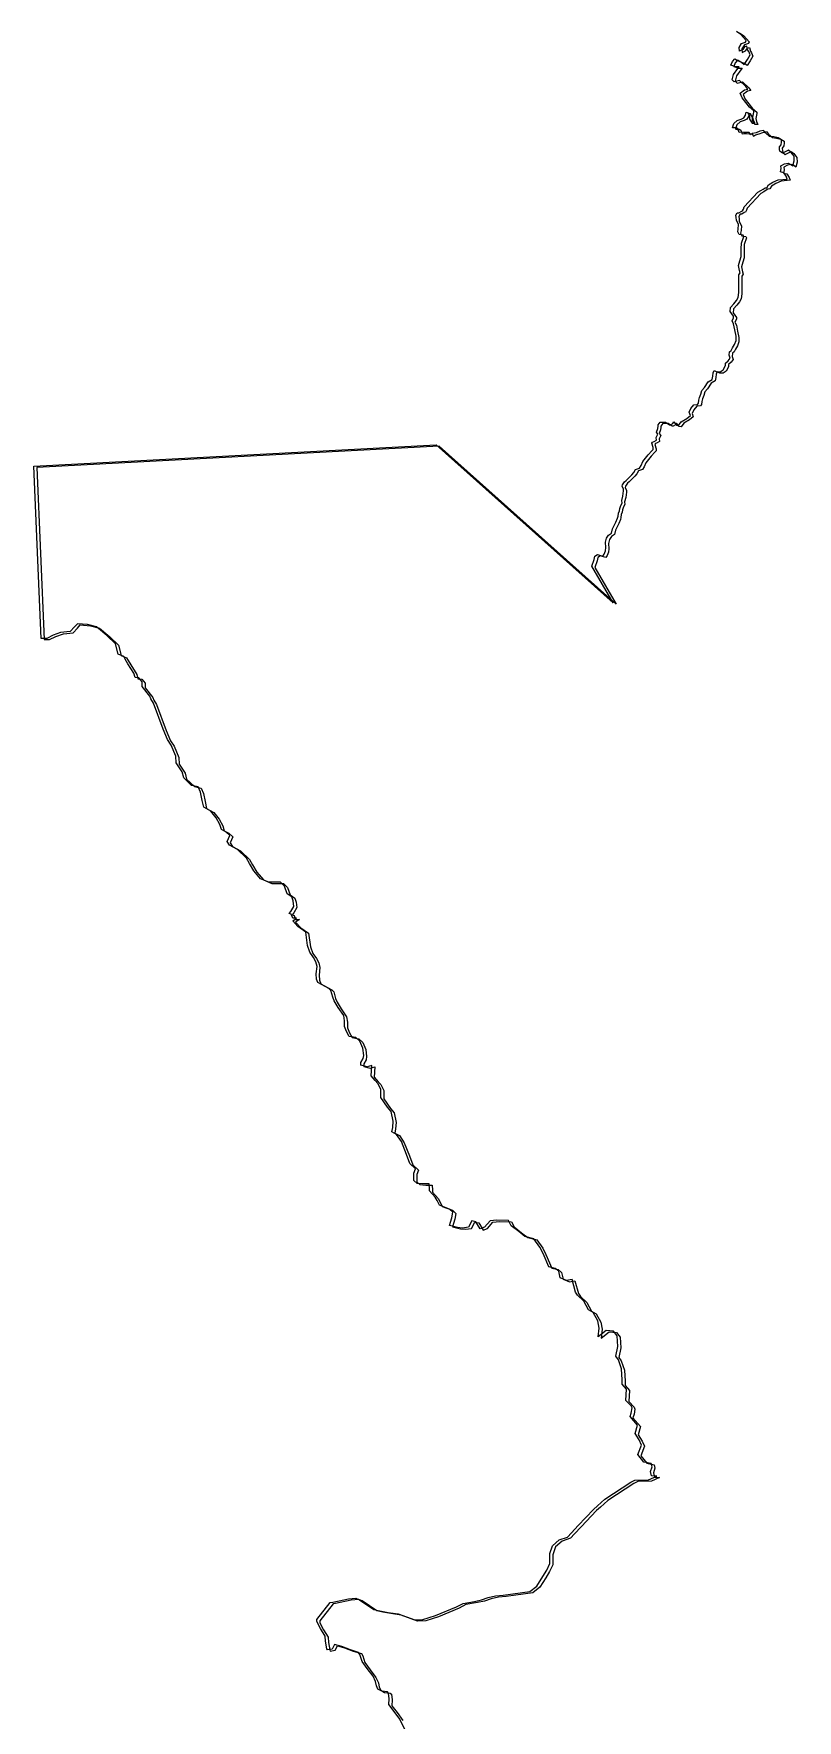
# Model space of a CAD drawing. Header units: inches. Extents: x 33.9 to 41.9, y -4.8 to 5.4.
# Drawn here: x 37.597 to 37.87, y -1.534 to -0.931 of the extents above; entities that cross this region are included whole.
import ezdxf

# ---------------------------------------------------------------- set-up
doc = ezdxf.new("R2010")
doc.units = ezdxf.units.IN
doc.header["$MEASUREMENT"] = 0
doc.layers.add('Counties', color=7, linetype='Continuous')

msp = doc.modelspace()

# ---------------------------------------------------------------- linework, layer by layer
at = {"layer": 'Counties'}
for points in [[(37.73052, -1.53844), (37.72828, -1.53382), (37.72626, -1.53102), (37.72434, -1.52855), (37.72445, -1.5265), (37.72424, -1.52446), (37.72381, -1.52403), (37.72179, -1.52381), (37.7204, -1.52306), (37.71987, -1.52187), (37.71955, -1.52037), (37.7187, -1.51844), (37.71657, -1.51574), (37.71476, -1.51316), (37.71401, -1.51069), (37.71348, -1.50994), (37.7106, -1.50907), (37.70751, -1.50788), (37.70494, -1.50712), (37.70409, -1.50873), (37.70238, -1.50905), (37.70215, -1.50862), (37.70174, -1.50594), (37.7016, -1.5041), (37.69991, -1.50142), (37.69865, -1.49888), (37.69865, -1.49817), (37.70343, -1.4921), (37.70427, -1.49196), (37.70989, -1.49083), (37.71255, -1.49055), (37.71381, -1.49112), (37.719, -1.49465), (37.72111, -1.49508), (37.72405, -1.49564), (37.7277, -1.49621), (37.73359, -1.49833), (37.73654, -1.49819), (37.74103, -1.49678), (37.74847, -1.49368), (37.75086, -1.49241), (37.75493, -1.49171), (37.75745, -1.49114), (37.75984, -1.4903), (37.76251, -1.48973), (37.76517, -1.48945), (37.76868, -1.48903), (37.77472, -1.48819), (37.77724, -1.48621), (37.77935, -1.48282), (37.78076, -1.48056), (37.78188, -1.47816), (37.78188, -1.47463), (37.78287, -1.47181), (37.78525, -1.46969), (37.7882, -1.4687), (37.78961, -1.46715), (37.79199, -1.46461), (37.79747, -1.45882), (37.79887, -1.45755), (37.80154, -1.45515), (37.81081, -1.44909), (37.81221, -1.44838), (37.81712, -1.44824), (37.82007, -1.44698), (37.81825, -1.44683), (37.81783, -1.44528), (37.81839, -1.44358), (37.81811, -1.44245), (37.81544, -1.44189), (37.81334, -1.4392), (37.81461, -1.43581), (37.81377, -1.43398), (37.81236, -1.43172), (37.81321, -1.42875), (37.81054, -1.42564), (37.81097, -1.42437), (37.81125, -1.42254), (37.81097, -1.42183), (37.80901, -1.41985), (37.80929, -1.4159), (37.80775, -1.41406), (37.80775, -1.41251), (37.80747, -1.40855), (37.80635, -1.4053), (37.80551, -1.40403), (37.80621, -1.40064), (37.80593, -1.39683), (37.80467, -1.39514), (37.80201, -1.39485), (37.7992, -1.39711), (37.79948, -1.394), (37.79906, -1.39146), (37.79738, -1.38849), (37.7957, -1.3875), (37.79402, -1.3844), (37.79177, -1.38228), (37.79107, -1.38115), (37.78981, -1.37663), (37.78785, -1.37705), (37.7856, -1.37606), (37.78504, -1.37366), (37.78378, -1.37267), (37.78154, -1.3721), (37.77943, -1.3673), (37.77831, -1.36504), (37.77621, -1.36207), (37.77298, -1.36122), (37.77074, -1.35953), (37.76808, -1.35741), (37.76709, -1.35557), (37.76288, -1.35543), (37.7605, -1.35571), (37.75853, -1.35797), (37.75699, -1.35853), (37.75545, -1.35599), (37.75404, -1.3557), (37.75278, -1.35796), (37.75067, -1.35824), (37.74885, -1.3581), (37.74604, -1.35739), (37.74689, -1.35457), (37.74717, -1.35259), (37.74605, -1.35146), (37.7424, -1.35005), (37.74156, -1.34835), (37.74086, -1.34722), (37.7389, -1.34496), (37.7389, -1.34426), (37.73876, -1.34242), (37.73651, -1.34242), (37.73441, -1.34228), (37.73329, -1.34129), (37.73329, -1.3386), (37.73385, -1.33705), (37.73189, -1.33521), (37.73063, -1.33197), (37.72881, -1.3273), (37.72712, -1.32476), (37.72544, -1.32391), (37.72572, -1.32236), (37.72586, -1.3201), (37.72516, -1.31657), (37.7239, -1.31501), (37.72152, -1.31162), (37.72152, -1.30866), (37.7204, -1.30654), (37.71942, -1.30555), (37.71802, -1.30385), (37.7183, -1.30018), (37.71662, -1.30061), (37.71437, -1.30004), (37.71437, -1.29905), (37.71522, -1.29764), (37.71536, -1.29651), (37.71508, -1.29397), (37.71396, -1.29142), (37.71255, -1.29015), (37.71017, -1.28973), (37.70919, -1.28803), (37.70849, -1.2862), (37.70849, -1.28422), (37.70821, -1.28224), (37.70625, -1.27942), (37.70485, -1.27701), (37.70429, -1.27574), (37.70359, -1.27334), (37.70289, -1.27263), (37.69896, -1.27051), (37.69854, -1.26924), (37.6984, -1.26741), (37.69868, -1.26472), (37.69826, -1.26303), (37.69742, -1.26148), (37.69616, -1.25964), (37.69532, -1.25724), (37.69462, -1.25243), (37.69182, -1.25046), (37.68999, -1.24848), (37.6914, -1.24749), (37.68999, -1.24749), (37.68943, -1.24608), (37.68873, -1.24579), (37.68929, -1.24509), (37.69042, -1.24325), (37.69014, -1.24128), (37.68972, -1.23986), (37.68803, -1.23873), (37.68705, -1.23605), (37.68565, -1.23464), (37.68144, -1.23463), (37.6785, -1.23336), (37.67611, -1.23053), (37.67457, -1.22799), (37.67345, -1.22601), (37.67023, -1.22291), (37.66742, -1.22135), (37.66658, -1.22008), (37.66756, -1.21796), (37.66616, -1.21669), (37.66448, -1.21584), (37.66392, -1.214), (37.66266, -1.2116), (37.66069, -1.2092), (37.65817, -1.20779), (37.65761, -1.20539), (37.65705, -1.20242), (37.65621, -1.20058), (37.65382, -1.20002), (37.65102, -1.19733), (37.65046, -1.19521), (37.64836, -1.19196), (37.64822, -1.18956), (37.64654, -1.18561), (37.64528, -1.18363), (37.64373, -1.17996), (37.64023, -1.17063), (37.63925, -1.16908), (37.63897, -1.16809), (37.63617, -1.1647), (37.63617, -1.16301), (37.63505, -1.16159), (37.63364, -1.16145), (37.63322, -1.1599), (37.63112, -1.15651), (37.63014, -1.15495), (37.62958, -1.15396), (37.62762, -1.15311), (37.62664, -1.14944), (37.62355, -1.14648), (37.61991, -1.14337), (37.61668, -1.14252), (37.61303, -1.14223), (37.61205, -1.14336), (37.6105, -1.14506), (37.60699, -1.14534), (37.60433, -1.14632), (37.60208, -1.14745), (37.60012, -1.14745), (37.59744, -1.08594), (37.74128, -1.07825), (37.80454, -1.13477), (37.79688, -1.12168), (37.79772, -1.1193), (37.79796, -1.11811), (37.79892, -1.11751), (37.79999, -1.11787), (37.80082, -1.11811), (37.8013, -1.1174), (37.80178, -1.1162), (37.80191, -1.11501), (37.80179, -1.1131), (37.80215, -1.11167), (37.80287, -1.1106), (37.80395, -1.10988), (37.80431, -1.10834), (37.80551, -1.10595), (37.80611, -1.10452), (37.80624, -1.1038), (37.80636, -1.10273), (37.80672, -1.1019), (37.80684, -1.10106), (37.8072, -1.09999), (37.80768, -1.09915), (37.80757, -1.0982), (37.80793, -1.09665), (37.80817, -1.09474), (37.80818, -1.09414), (37.8077, -1.09307), (37.80782, -1.09259), (37.80854, -1.09152), (37.80914, -1.09104), (37.80998, -1.09021), (37.81117, -1.08902), (37.81189, -1.08819), (37.81249, -1.08711), (37.81392, -1.08664), (37.81452, -1.08569), (37.81512, -1.08425), (37.81704, -1.08187), (37.81835, -1.08044), (37.81883, -1.07997), (37.81883, -1.07925), (37.81836, -1.0777), (37.8186, -1.07734), (37.8192, -1.0771), (37.82003, -1.07663), (37.81992, -1.07567), (37.82052, -1.07448), (37.81993, -1.07376), (37.82041, -1.07245), (37.82053, -1.07162), (37.82053, -1.07114), (37.82125, -1.07019), (37.82316, -1.07019), (37.82458, -1.07115), (37.82494, -1.07115), (37.82577, -1.07067), (37.82613, -1.07008), (37.82708, -1.07127), (37.8278, -1.0714), (37.82876, -1.07009), (37.83079, -1.0689), (37.8321, -1.06783), (37.83163, -1.06663), (37.83223, -1.06532), (37.8333, -1.06401), (37.83462, -1.06389), (37.83497, -1.06342), (37.8351, -1.06234), (37.83534, -1.06139), (37.83582, -1.0602), (37.83618, -1.05888), (37.83714, -1.05781), (37.83846, -1.05579), (37.83989, -1.05495), (37.84013, -1.05376), (37.84026, -1.05257), (37.84062, -1.05174), (37.84157, -1.05221), (37.84276, -1.05222), (37.84383, -1.0515), (37.84467, -1.04995), (37.84468, -1.04912), (37.84563, -1.04829), (37.84635, -1.04733), (37.846, -1.04626), (37.84612, -1.04507), (37.84672, -1.04459), (37.8472, -1.04364), (37.84792, -1.04244), (37.8484, -1.04101), (37.8484, -1.03946), (37.84794, -1.03719), (37.84747, -1.03504), (37.84699, -1.03397), (37.84748, -1.0329), (37.84748, -1.0323), (37.84629, -1.03063), (37.84642, -1.0292), (37.84761, -1.02788), (37.84857, -1.02669), (37.84917, -1.02562), (37.84941, -1.02383), (37.84942, -1.02204), (37.84943, -1.01977), (37.84944, -1.01751), (37.84992, -1.01679), (37.84968, -1.01596), (37.84933, -1.01417), (37.84981, -1.0125), (37.85029, -1.01095), (37.8503, -1.00951), (37.8503, -1.0082), (37.85031, -1.00617), (37.85115, -1.00379), (37.85092, -1.00331), (37.84949, -1.00307), (37.84902, -1.00211), (37.84914, -1.00116), (37.84931, -0.99955), (37.84852, -0.99797), (37.84849, -0.99701), (37.84839, -0.99617), (37.84885, -0.9954), (37.84942, -0.99537), (37.85029, -0.99483), (37.85072, -0.99465), (37.85106, -0.994), (37.85131, -0.99317), (37.8562, -0.98795), (37.85729, -0.98738), (37.85809, -0.98684), (37.85877, -0.98646), (37.85944, -0.98637), (37.86004, -0.98531), (37.86062, -0.98498), (37.86158, -0.98444), (37.86344, -0.98356), (37.86673, -0.98328), (37.86636, -0.98223), (37.86551, -0.98099), (37.86434, -0.98067), (37.86454, -0.97948), (37.86447, -0.97852), (37.86578, -0.97781), (37.86709, -0.97757), (37.868, -0.97801), (37.86876, -0.97853), (37.86924, -0.97674), (37.86913, -0.97507), (37.86802, -0.97367), (37.86711, -0.97292), (37.86497, -0.97404), (37.86409, -0.97334), (37.86396, -0.97279), (37.8639, -0.97172), (37.8645, -0.971), (37.86462, -0.97005), (37.86462, -0.96923), (37.86342, -0.96854), (37.86186, -0.9682), (37.86034, -0.96801), (37.85891, -0.96674), (37.8582, -0.96586), (37.85689, -0.96621), (37.85558, -0.96669), (37.85435, -0.96704), (37.85355, -0.96752), (37.85311, -0.96666), (37.85105, -0.96658), (37.8501, -0.96656), (37.8495, -0.96668), (37.84903, -0.96536), (37.84843, -0.965), (37.84718, -0.96493), (37.8476, -0.96345), (37.8488, -0.96238), (37.85023, -0.9619), (37.85119, -0.96143), (37.85179, -0.96047), (37.85203, -0.9594), (37.8525, -0.95952), (37.85322, -0.9607), (37.8532, -0.96181), (37.85416, -0.96334), (37.85517, -0.96329), (37.85467, -0.96227), (37.85446, -0.9612), (37.85477, -0.95941), (37.85477, -0.95893), (37.85323, -0.95761), (37.85062, -0.95427), (37.84991, -0.95259), (37.85146, -0.95141), (37.85265, -0.95117), (37.85194, -0.95021), (37.84969, -0.94806), (37.84778, -0.94853), (37.84707, -0.94782), (37.84755, -0.94591), (37.84908, -0.94374), (37.84958, -0.94317), (37.84824, -0.9432), (37.84661, -0.94256), (37.84709, -0.94125), (37.84793, -0.9403), (37.84912, -0.94104), (37.85035, -0.94146), (37.85136, -0.94228), (37.85245, -0.94055), (37.85341, -0.93888), (37.85294, -0.93769), (37.85251, -0.93713), (37.85223, -0.93577), (37.8514, -0.93601), (37.8508, -0.93696), (37.8496, -0.93756), (37.84949, -0.93625), (37.85033, -0.93482), (37.85176, -0.93434), (37.852, -0.93375), (37.8501, -0.93159), (37.84856, -0.93052)], [(37.73052, -1.53844), (37.72828, -1.53382), (37.72626, -1.53102), (37.72434, -1.52855), (37.72445, -1.5265), (37.72424, -1.52446), (37.72381, -1.52403), (37.72179, -1.52381), (37.7204, -1.52306), (37.71987, -1.52187), (37.71955, -1.52037), (37.7187, -1.51844), (37.71657, -1.51574), (37.71476, -1.51316), (37.71401, -1.51069), (37.71348, -1.50994), (37.7106, -1.50907), (37.70751, -1.50788), (37.70494, -1.50712), (37.70409, -1.50873), (37.70238, -1.50905), (37.70215, -1.50862), (37.70174, -1.50594), (37.7016, -1.5041), (37.69991, -1.50142), (37.69865, -1.49888), (37.69865, -1.49817), (37.70343, -1.4921), (37.70427, -1.49196), (37.70989, -1.49083), (37.71255, -1.49055), (37.71381, -1.49112), (37.719, -1.49465), (37.72111, -1.49508), (37.72405, -1.49564), (37.7277, -1.49621), (37.73359, -1.49833), (37.73654, -1.49819), (37.74103, -1.49678), (37.74847, -1.49368), (37.75086, -1.49241), (37.75493, -1.49171), (37.75745, -1.49114), (37.75984, -1.4903), (37.76251, -1.48973), (37.76517, -1.48945), (37.76868, -1.48903), (37.77472, -1.48819), (37.77724, -1.48621), (37.77935, -1.48282), (37.78076, -1.48056), (37.78188, -1.47816), (37.78188, -1.47463), (37.78287, -1.47181), (37.78525, -1.46969), (37.7882, -1.4687), (37.78961, -1.46715), (37.79199, -1.46461), (37.79747, -1.45882), (37.79887, -1.45755), (37.80154, -1.45515), (37.81081, -1.44909), (37.81221, -1.44838), (37.81712, -1.44824), (37.82007, -1.44698), (37.81825, -1.44683), (37.81783, -1.44528), (37.81839, -1.44358), (37.81811, -1.44245), (37.81544, -1.44189), (37.81334, -1.4392), (37.81461, -1.43581), (37.81377, -1.43398), (37.81236, -1.43172), (37.81321, -1.42875), (37.81054, -1.42564), (37.81097, -1.42437), (37.81125, -1.42254), (37.81097, -1.42183), (37.80901, -1.41985), (37.80929, -1.4159), (37.80775, -1.41406), (37.80775, -1.41251), (37.80747, -1.40855), (37.80635, -1.4053), (37.80551, -1.40403), (37.80621, -1.40064), (37.80593, -1.39683), (37.80467, -1.39514), (37.80201, -1.39485), (37.7992, -1.39711), (37.79948, -1.394), (37.79906, -1.39146), (37.79738, -1.38849), (37.7957, -1.3875), (37.79402, -1.3844), (37.79177, -1.38228), (37.79107, -1.38115), (37.78981, -1.37663), (37.78785, -1.37705), (37.7856, -1.37606), (37.78504, -1.37366), (37.78378, -1.37267), (37.78154, -1.3721), (37.77943, -1.3673), (37.77831, -1.36504), (37.77621, -1.36207), (37.77298, -1.36122), (37.77074, -1.35953), (37.76808, -1.35741), (37.76709, -1.35557), (37.76288, -1.35543), (37.7605, -1.35571), (37.75853, -1.35797), (37.75699, -1.35853), (37.75545, -1.35599), (37.75404, -1.3557), (37.75278, -1.35796), (37.75067, -1.35824), (37.74885, -1.3581), (37.74604, -1.35739), (37.74689, -1.35457), (37.74717, -1.35259), (37.74605, -1.35146), (37.7424, -1.35005), (37.74156, -1.34835), (37.74086, -1.34722), (37.7389, -1.34496), (37.7389, -1.34426), (37.73876, -1.34242), (37.73651, -1.34242), (37.73441, -1.34228), (37.73329, -1.34129), (37.73329, -1.3386), (37.73385, -1.33705), (37.73189, -1.33521), (37.73063, -1.33197), (37.72881, -1.3273), (37.72712, -1.32476), (37.72544, -1.32391), (37.72572, -1.32236), (37.72586, -1.3201), (37.72516, -1.31657), (37.7239, -1.31501), (37.72152, -1.31162), (37.72152, -1.30866), (37.7204, -1.30654), (37.71942, -1.30555), (37.71802, -1.30385), (37.7183, -1.30018), (37.71662, -1.30061), (37.71437, -1.30004), (37.71437, -1.29905), (37.71522, -1.29764), (37.71536, -1.29651), (37.71508, -1.29397), (37.71396, -1.29142), (37.71255, -1.29015), (37.71017, -1.28973), (37.70919, -1.28803), (37.70849, -1.2862), (37.70849, -1.28422), (37.70821, -1.28224), (37.70625, -1.27942), (37.70485, -1.27701), (37.70429, -1.27574), (37.70359, -1.27334), (37.70289, -1.27263), (37.69896, -1.27051), (37.69854, -1.26924), (37.6984, -1.26741), (37.69868, -1.26472), (37.69826, -1.26303), (37.69742, -1.26148), (37.69616, -1.25964), (37.69532, -1.25724), (37.69462, -1.25243), (37.69182, -1.25046), (37.68999, -1.24848), (37.6914, -1.24749), (37.68999, -1.24749), (37.68943, -1.24608), (37.68873, -1.24579), (37.68929, -1.24509), (37.69042, -1.24325), (37.69014, -1.24128), (37.68972, -1.23986), (37.68803, -1.23873), (37.68705, -1.23605), (37.68565, -1.23464), (37.68144, -1.23463), (37.6785, -1.23336), (37.67611, -1.23053), (37.67457, -1.22799), (37.67345, -1.22601), (37.67023, -1.22291), (37.66742, -1.22135), (37.66658, -1.22008), (37.66756, -1.21796), (37.66616, -1.21669), (37.66448, -1.21584), (37.66392, -1.214), (37.66266, -1.2116), (37.66069, -1.2092), (37.65817, -1.20779), (37.65761, -1.20539), (37.65705, -1.20242), (37.65621, -1.20058), (37.65382, -1.20002), (37.65102, -1.19733), (37.65046, -1.19521), (37.64836, -1.19196), (37.64822, -1.18956), (37.64654, -1.18561), (37.64528, -1.18363), (37.64373, -1.17996), (37.64023, -1.17063), (37.63925, -1.16908), (37.63897, -1.16809), (37.63617, -1.1647), (37.63617, -1.16301), (37.63505, -1.16159), (37.63364, -1.16145), (37.63322, -1.1599), (37.63112, -1.15651), (37.63014, -1.15495), (37.62958, -1.15396), (37.62762, -1.15311), (37.62664, -1.14944), (37.62355, -1.14648), (37.61991, -1.14337), (37.61668, -1.14252), (37.61303, -1.14223), (37.61205, -1.14336), (37.6105, -1.14506), (37.60699, -1.14534), (37.60433, -1.14632), (37.60208, -1.14745), (37.60012, -1.14745), (37.59744, -1.08594), (37.74128, -1.07825), (37.80454, -1.13477), (37.79688, -1.12168), (37.79772, -1.1193), (37.79796, -1.11811), (37.79892, -1.11751), (37.79999, -1.11787), (37.80082, -1.11811), (37.8013, -1.1174), (37.80178, -1.1162), (37.80191, -1.11501), (37.80179, -1.1131), (37.80215, -1.11167), (37.80287, -1.1106), (37.80395, -1.10988), (37.80431, -1.10834), (37.80551, -1.10595), (37.80611, -1.10452), (37.80624, -1.1038), (37.80636, -1.10273), (37.80672, -1.1019), (37.80684, -1.10106), (37.8072, -1.09999), (37.80768, -1.09915), (37.80757, -1.0982), (37.80793, -1.09665), (37.80817, -1.09474), (37.80818, -1.09414), (37.8077, -1.09307), (37.80782, -1.09259), (37.80854, -1.09152), (37.80914, -1.09104), (37.80998, -1.09021), (37.81117, -1.08902), (37.81189, -1.08819), (37.81249, -1.08711), (37.81392, -1.08664), (37.81452, -1.08569), (37.81512, -1.08425), (37.81704, -1.08187), (37.81835, -1.08044), (37.81883, -1.07997), (37.81883, -1.07925), (37.81836, -1.0777), (37.8186, -1.07734), (37.8192, -1.0771), (37.82003, -1.07663), (37.81992, -1.07567), (37.82052, -1.07448), (37.81993, -1.07376), (37.82041, -1.07245), (37.82053, -1.07162), (37.82053, -1.07114), (37.82125, -1.07019), (37.82316, -1.07019), (37.82458, -1.07115), (37.82494, -1.07115), (37.82577, -1.07067), (37.82613, -1.07008), (37.82708, -1.07127), (37.8278, -1.0714), (37.82876, -1.07009), (37.83079, -1.0689), (37.8321, -1.06783), (37.83163, -1.06663), (37.83223, -1.06532), (37.8333, -1.06401), (37.83462, -1.06389), (37.83497, -1.06342), (37.8351, -1.06234), (37.83534, -1.06139), (37.83582, -1.0602), (37.83618, -1.05888), (37.83714, -1.05781), (37.83846, -1.05579), (37.83989, -1.05495), (37.84013, -1.05376), (37.84026, -1.05257), (37.84062, -1.05174), (37.84157, -1.05221), (37.84276, -1.05222), (37.84383, -1.0515), (37.84467, -1.04995), (37.84468, -1.04912), (37.84563, -1.04829), (37.84635, -1.04733), (37.846, -1.04626), (37.84612, -1.04507), (37.84672, -1.04459), (37.8472, -1.04364), (37.84792, -1.04244), (37.8484, -1.04101), (37.8484, -1.03946), (37.84794, -1.03719), (37.84747, -1.03504), (37.84699, -1.03397), (37.84748, -1.0329), (37.84748, -1.0323), (37.84629, -1.03063), (37.84642, -1.0292), (37.84761, -1.02788), (37.84857, -1.02669), (37.84917, -1.02562), (37.84941, -1.02383), (37.84942, -1.02204), (37.84943, -1.01977), (37.84944, -1.01751), (37.84992, -1.01679), (37.84968, -1.01596), (37.84933, -1.01417), (37.84981, -1.0125), (37.85029, -1.01095), (37.8503, -1.00951), (37.8503, -1.0082), (37.85031, -1.00617), (37.85115, -1.00379), (37.85092, -1.00331), (37.84949, -1.00307), (37.84902, -1.00211), (37.84914, -1.00116), (37.84931, -0.99955), (37.84852, -0.99797), (37.84849, -0.99701), (37.84839, -0.99617), (37.84885, -0.9954), (37.84942, -0.99537), (37.85029, -0.99483), (37.85072, -0.99465), (37.85106, -0.994), (37.85131, -0.99317), (37.8562, -0.98795), (37.85729, -0.98738), (37.85809, -0.98684), (37.85877, -0.98646), (37.85944, -0.98637), (37.86004, -0.98531), (37.86062, -0.98498), (37.86158, -0.98444), (37.86344, -0.98356), (37.86673, -0.98328), (37.86636, -0.98223), (37.86551, -0.98099), (37.86434, -0.98067), (37.86454, -0.97948), (37.86447, -0.97852), (37.86578, -0.97781), (37.86709, -0.97757), (37.868, -0.97801), (37.86876, -0.97853), (37.86924, -0.97674), (37.86913, -0.97507), (37.86802, -0.97367), (37.86711, -0.97292), (37.86497, -0.97404), (37.86409, -0.97334), (37.86396, -0.97279), (37.8639, -0.97172), (37.8645, -0.971), (37.86462, -0.97005), (37.86462, -0.96923), (37.86342, -0.96854), (37.86186, -0.9682), (37.86034, -0.96801), (37.85891, -0.96674), (37.8582, -0.96586), (37.85689, -0.96621), (37.85558, -0.96669), (37.85435, -0.96704), (37.85355, -0.96752), (37.85311, -0.96666), (37.85105, -0.96658), (37.8501, -0.96656), (37.8495, -0.96668), (37.84903, -0.96536), (37.84843, -0.965), (37.84718, -0.96493), (37.8476, -0.96345), (37.8488, -0.96238), (37.85023, -0.9619), (37.85119, -0.96143), (37.85179, -0.96047), (37.85203, -0.9594), (37.8525, -0.95952), (37.85322, -0.9607), (37.8532, -0.96181), (37.85416, -0.96334), (37.85517, -0.96329), (37.85467, -0.96227), (37.85446, -0.9612), (37.85477, -0.95941), (37.85477, -0.95893), (37.85323, -0.95761), (37.85062, -0.95427), (37.84991, -0.95259), (37.85146, -0.95141), (37.85265, -0.95117), (37.85194, -0.95021), (37.84969, -0.94806), (37.84778, -0.94853), (37.84707, -0.94782), (37.84755, -0.94591), (37.84908, -0.94374), (37.84958, -0.94317), (37.84824, -0.9432), (37.84661, -0.94256), (37.84709, -0.94125), (37.84793, -0.9403), (37.84912, -0.94104), (37.85035, -0.94146), (37.85136, -0.94228), (37.85245, -0.94055), (37.85341, -0.93888), (37.85294, -0.93769), (37.85251, -0.93713), (37.85223, -0.93577), (37.8514, -0.93601), (37.8508, -0.93696), (37.8496, -0.93756), (37.84949, -0.93625), (37.85033, -0.93482), (37.85176, -0.93434), (37.852, -0.93375), (37.8501, -0.93159), (37.84856, -0.93052)], [(37.84961, -0.93096), (37.85115, -0.93204), (37.85305, -0.93419), (37.85281, -0.93479), (37.85138, -0.93526), (37.85054, -0.93669), (37.85065, -0.93801), (37.85185, -0.93741), (37.85245, -0.93646), (37.85328, -0.93622), (37.85356, -0.93758), (37.85399, -0.93813), (37.85446, -0.93933), (37.8535, -0.941), (37.85241, -0.94272), (37.8514, -0.94191), (37.85017, -0.94149), (37.84897, -0.94075), (37.84814, -0.9417), (37.84766, -0.94301), (37.84929, -0.94365), (37.85063, -0.94361), (37.85013, -0.94419), (37.8486, -0.94635), (37.84811, -0.94826), (37.84883, -0.94898), (37.85073, -0.94851), (37.85299, -0.95066), (37.8537, -0.95162), (37.85251, -0.95185), (37.85096, -0.95304), (37.85167, -0.95471), (37.85427, -0.95806), (37.85582, -0.95938), (37.85582, -0.95985), (37.85551, -0.96164), (37.85572, -0.96271), (37.85621, -0.96374), (37.85521, -0.96379), (37.85425, -0.96226), (37.85427, -0.96115), (37.85355, -0.95997), (37.85308, -0.95985), (37.85283, -0.96092), (37.85224, -0.96187), (37.85128, -0.96235), (37.84985, -0.96282), (37.84865, -0.9639), (37.84822, -0.96538), (37.84948, -0.96545), (37.85008, -0.96581), (37.85055, -0.96712), (37.85114, -0.967), (37.8521, -0.96702), (37.85416, -0.96711), (37.8546, -0.96797), (37.8554, -0.96749), (37.85662, -0.96713), (37.85794, -0.96666), (37.85925, -0.96631), (37.85996, -0.96718), (37.86139, -0.96846), (37.86291, -0.96865), (37.86447, -0.96898), (37.86567, -0.96968), (37.86567, -0.9705), (37.86554, -0.97145), (37.86495, -0.97217), (37.86501, -0.97324), (37.86514, -0.97378), (37.86602, -0.97449), (37.86816, -0.97337), (37.86907, -0.97412), (37.87018, -0.97552), (37.87029, -0.97719), (37.86981, -0.97898), (37.86905, -0.97845), (37.86814, -0.97802), (37.86683, -0.97825), (37.86552, -0.97897), (37.86559, -0.97992), (37.86539, -0.98112), (37.86656, -0.98143), (37.86741, -0.98267), (37.86778, -0.98372), (37.86449, -0.98401), (37.86263, -0.98489), (37.86167, -0.98543), (37.86109, -0.98576), (37.86049, -0.98681), (37.85981, -0.9869), (37.85914, -0.98728), (37.85833, -0.98782), (37.85724, -0.9884), (37.85236, -0.99362), (37.8521, -0.99445), (37.85177, -0.9951), (37.85133, -0.99528), (37.85047, -0.99582), (37.84989, -0.99585), (37.84944, -0.99662), (37.84954, -0.99745), (37.84956, -0.99842), (37.85036, -1), (37.85019, -1.00161), (37.85006, -1.00256), (37.85054, -1.00352), (37.85197, -1.00376), (37.8522, -1.00424), (37.85136, -1.00662), (37.85135, -1.00865), (37.85135, -1.00996), (37.85134, -1.01139), (37.85086, -1.01294), (37.85038, -1.01461), (37.85073, -1.0164), (37.85096, -1.01724), (37.85048, -1.01795), (37.85048, -1.02022), (37.85047, -1.02249), (37.85046, -1.02428), (37.85022, -1.02607), (37.84962, -1.02714), (37.84866, -1.02833), (37.84746, -1.02964), (37.84734, -1.03107), (37.84853, -1.03275), (37.84852, -1.03334), (37.84804, -1.03442), (37.84852, -1.03549), (37.84898, -1.03764), (37.84945, -1.03991), (37.84945, -1.04146), (37.84897, -1.04289), (37.84825, -1.04408), (37.84777, -1.04504), (37.84717, -1.04551), (37.84705, -1.0467), (37.8474, -1.04778), (37.84668, -1.04873), (37.84572, -1.04957), (37.84572, -1.0504), (37.84488, -1.05195), (37.84381, -1.05266), (37.84262, -1.05266), (37.84166, -1.05218), (37.8413, -1.05302), (37.84118, -1.05421), (37.84094, -1.0554), (37.83951, -1.05623), (37.83819, -1.05826), (37.83723, -1.05933), (37.83687, -1.06064), (37.83639, -1.06184), (37.83615, -1.06279), (37.83602, -1.06386), (37.83566, -1.06434), (37.83435, -1.06446), (37.83328, -1.06577), (37.83268, -1.06708), (37.83315, -1.06827), (37.83183, -1.06934), (37.8298, -1.07053), (37.82885, -1.07184), (37.82813, -1.07172), (37.82718, -1.07053), (37.82682, -1.07112), (37.82599, -1.0716), (37.82563, -1.0716), (37.8242, -1.07064), (37.8223, -1.07063), (37.82158, -1.07159), (37.82158, -1.07206), (37.82145, -1.0729), (37.82097, -1.07421), (37.82157, -1.07493), (37.82097, -1.07612), (37.82108, -1.07708), (37.82025, -1.07755), (37.81965, -1.07779), (37.81941, -1.07815), (37.81988, -1.0797), (37.81988, -1.08041), (37.8194, -1.08089), (37.81808, -1.08232), (37.81617, -1.0847), (37.81557, -1.08613), (37.81497, -1.08709), (37.81354, -1.08756), (37.81294, -1.08863), (37.81222, -1.08947), (37.81103, -1.09066), (37.81019, -1.09149), (37.80959, -1.09197), (37.80887, -1.09304), (37.80875, -1.09352), (37.80922, -1.09459), (37.80922, -1.09519), (37.80898, -1.0971), (37.80861, -1.09865), (37.80873, -1.0996), (37.80825, -1.10044), (37.80789, -1.10151), (37.80777, -1.10234), (37.80741, -1.10318), (37.80728, -1.10425), (37.80716, -1.10497), (37.80656, -1.1064), (37.80536, -1.10878), (37.805, -1.11033), (37.80392, -1.11105), (37.8032, -1.11212), (37.80284, -1.11355), (37.80295, -1.11546), (37.80283, -1.11665), (37.80235, -1.11784), (37.80187, -1.11856), (37.80104, -1.11832), (37.79997, -1.11796), (37.79901, -1.11855), (37.79877, -1.11974), (37.79793, -1.12213), (37.80559, -1.13522), (37.74233, -1.0787), (37.59849, -1.08638), (37.60117, -1.1479), (37.60313, -1.1479), (37.60538, -1.14677), (37.60804, -1.14578), (37.61155, -1.1455), (37.6131, -1.14381), (37.61408, -1.14268), (37.61773, -1.14296), (37.62095, -1.14381), (37.6246, -1.14692), (37.62768, -1.14989), (37.62866, -1.15356), (37.63063, -1.15441), (37.63119, -1.1554), (37.63217, -1.15695), (37.63427, -1.16034), (37.63469, -1.1619), (37.6361, -1.16204), (37.63722, -1.16345), (37.63722, -1.16515), (37.64002, -1.16854), (37.6403, -1.16953), (37.64128, -1.17108), (37.64478, -1.1804), (37.64632, -1.18408), (37.64758, -1.18605), (37.64927, -1.19001), (37.6494, -1.19241), (37.65151, -1.19566), (37.65207, -1.19778), (37.65487, -1.20046), (37.65726, -1.20103), (37.6581, -1.20287), (37.65866, -1.20583), (37.65922, -1.20823), (37.66174, -1.20965), (37.6637, -1.21205), (37.66496, -1.21445), (37.66552, -1.21629), (37.66721, -1.21714), (37.66861, -1.21841), (37.66763, -1.22052), (37.66847, -1.2218), (37.67127, -1.22335), (37.6745, -1.22646), (37.67562, -1.22844), (37.67716, -1.23098), (37.67954, -1.23381), (37.68249, -1.23508), (37.6867, -1.23508), (37.6881, -1.2365), (37.68908, -1.23918), (37.69077, -1.24031), (37.69119, -1.24172), (37.69147, -1.2437), (37.69034, -1.24553), (37.68978, -1.24624), (37.69048, -1.24652), (37.69104, -1.24794), (37.69244, -1.24794), (37.69104, -1.24892), (37.69286, -1.2509), (37.69567, -1.25288), (37.69637, -1.25768), (37.69721, -1.26008), (37.69847, -1.26192), (37.69931, -1.26348), (37.69973, -1.26517), (37.69945, -1.26785), (37.69959, -1.26969), (37.70001, -1.27096), (37.70393, -1.27308), (37.70463, -1.27379), (37.70533, -1.27619), (37.70589, -1.27746), (37.7073, -1.27986), (37.70926, -1.28269), (37.70954, -1.28467), (37.70954, -1.28664), (37.71024, -1.28848), (37.71122, -1.29017), (37.7136, -1.2906), (37.71501, -1.29187), (37.71613, -1.29441), (37.7164, -1.29696), (37.71626, -1.29809), (37.71542, -1.2995), (37.71542, -1.30049), (37.71766, -1.30105), (37.71935, -1.30063), (37.71907, -1.3043), (37.72047, -1.306), (37.72145, -1.30699), (37.72257, -1.3091), (37.72257, -1.31207), (37.72495, -1.31546), (37.72621, -1.31702), (37.72691, -1.32055), (37.72677, -1.32281), (37.72649, -1.32436), (37.72817, -1.32521), (37.72985, -1.32775), (37.73167, -1.33241), (37.73294, -1.33566), (37.7349, -1.3375), (37.73434, -1.33905), (37.73433, -1.34173), (37.73546, -1.34272), (37.73756, -1.34287), (37.73981, -1.34287), (37.73995, -1.3447), (37.73994, -1.34541), (37.74191, -1.34767), (37.74261, -1.3488), (37.74345, -1.3505), (37.7471, -1.35191), (37.74822, -1.35304), (37.74794, -1.35502), (37.74709, -1.35784), (37.7499, -1.35855), (37.75172, -1.35869), (37.75383, -1.35841), (37.75509, -1.35615), (37.75649, -1.35643), (37.75804, -1.35898), (37.75958, -1.35841), (37.76155, -1.35616), (37.76393, -1.35587), (37.76814, -1.35602), (37.76912, -1.35785), (37.77179, -1.35997), (37.77403, -1.36167), (37.77726, -1.36252), (37.77936, -1.36549), (37.78048, -1.36775), (37.78258, -1.37255), (37.78483, -1.37312), (37.78609, -1.37411), (37.78665, -1.37651), (37.78889, -1.3775), (37.79086, -1.37707), (37.79212, -1.38159), (37.79282, -1.38272), (37.79506, -1.38484), (37.79675, -1.38795), (37.79843, -1.38894), (37.80011, -1.39191), (37.80053, -1.39445), (37.80025, -1.39756), (37.80305, -1.3953), (37.80572, -1.39558), (37.80698, -1.39728), (37.80726, -1.40109), (37.80656, -1.40448), (37.8074, -1.40575), (37.80852, -1.409), (37.8088, -1.41296), (37.80879, -1.41451), (37.81034, -1.41635), (37.81005, -1.4203), (37.81202, -1.42228), (37.8123, -1.42298), (37.81201, -1.42482), (37.81159, -1.42609), (37.81426, -1.4292), (37.81341, -1.43216), (37.81481, -1.43442), (37.81565, -1.43626), (37.81439, -1.43965), (37.81649, -1.44233), (37.81916, -1.4429), (37.81944, -1.44403), (37.81888, -1.44573), (37.8193, -1.44728), (37.82112, -1.44742), (37.81817, -1.44869), (37.81326, -1.44883), (37.81186, -1.44953), (37.80259, -1.4556), (37.79992, -1.458), (37.79852, -1.45927), (37.79304, -1.46506), (37.79065, -1.4676), (37.78925, -1.46915), (37.7863, -1.47014), (37.78392, -1.47226), (37.78293, -1.47508), (37.78293, -1.47861), (37.7818, -1.48101), (37.7804, -1.48327), (37.77829, -1.48666), (37.77577, -1.48863), (37.76973, -1.48948), (37.76622, -1.4899), (37.76356, -1.49018), (37.76089, -1.49074), (37.7585, -1.49159), (37.75598, -1.49215), (37.75191, -1.49286), (37.74952, -1.49413), (37.74208, -1.49723), (37.73759, -1.49864), (37.73464, -1.49878), (37.72875, -1.49666), (37.7251, -1.49609), (37.72216, -1.49552), (37.72005, -1.4951), (37.71486, -1.49156), (37.7136, -1.491), (37.71093, -1.49128), (37.70532, -1.49241), (37.70448, -1.49255), (37.6997, -1.49862), (37.6997, -1.49932), (37.70096, -1.50187), (37.70265, -1.50455), (37.70278, -1.50639), (37.7032, -1.50907), (37.70343, -1.5095), (37.70514, -1.50918), (37.70599, -1.50757), (37.70855, -1.50833), (37.71165, -1.50952), (37.71453, -1.51038), (37.71506, -1.51114), (37.7158, -1.51361), (37.71762, -1.51619), (37.71975, -1.51888), (37.7206, -1.52082), (37.72092, -1.52232), (37.72145, -1.5235), (37.72283, -1.52426), (37.72486, -1.52448), (37.72529, -1.52491), (37.7255, -1.52695), (37.72539, -1.52899), (37.72731, -1.53147), (37.72933, -1.53427)], [(37.84961, -0.93096), (37.85115, -0.93204), (37.85305, -0.93419), (37.85281, -0.93479), (37.85138, -0.93526), (37.85054, -0.93669), (37.85065, -0.93801), (37.85185, -0.93741), (37.85245, -0.93646), (37.85328, -0.93622), (37.85356, -0.93758), (37.85399, -0.93813), (37.85446, -0.93933), (37.8535, -0.941), (37.85241, -0.94272), (37.8514, -0.94191), (37.85017, -0.94149), (37.84897, -0.94075), (37.84814, -0.9417), (37.84766, -0.94301), (37.84929, -0.94365), (37.85063, -0.94361), (37.85013, -0.94419), (37.8486, -0.94635), (37.84811, -0.94826), (37.84883, -0.94898), (37.85073, -0.94851), (37.85299, -0.95066), (37.8537, -0.95162), (37.85251, -0.95185), (37.85096, -0.95304), (37.85167, -0.95471), (37.85427, -0.95806), (37.85582, -0.95938), (37.85582, -0.95985), (37.85551, -0.96164), (37.85572, -0.96271), (37.85621, -0.96374), (37.85521, -0.96379), (37.85425, -0.96226), (37.85427, -0.96115), (37.85355, -0.95997), (37.85308, -0.95985), (37.85283, -0.96092), (37.85224, -0.96187), (37.85128, -0.96235), (37.84985, -0.96282), (37.84865, -0.9639), (37.84822, -0.96538), (37.84948, -0.96545), (37.85008, -0.96581), (37.85055, -0.96712), (37.85114, -0.967), (37.8521, -0.96702), (37.85416, -0.96711), (37.8546, -0.96797), (37.8554, -0.96749), (37.85662, -0.96713), (37.85794, -0.96666), (37.85925, -0.96631), (37.85996, -0.96718), (37.86139, -0.96846), (37.86291, -0.96865), (37.86447, -0.96898), (37.86567, -0.96968), (37.86567, -0.9705), (37.86554, -0.97145), (37.86495, -0.97217), (37.86501, -0.97324), (37.86514, -0.97378), (37.86602, -0.97449), (37.86816, -0.97337), (37.86907, -0.97412), (37.87018, -0.97552), (37.87029, -0.97719), (37.86981, -0.97898), (37.86905, -0.97845), (37.86814, -0.97802), (37.86683, -0.97825), (37.86552, -0.97897), (37.86559, -0.97992), (37.86539, -0.98112), (37.86656, -0.98143), (37.86741, -0.98267), (37.86778, -0.98372), (37.86449, -0.98401), (37.86263, -0.98489), (37.86167, -0.98543), (37.86109, -0.98576), (37.86049, -0.98681), (37.85981, -0.9869), (37.85914, -0.98728), (37.85833, -0.98782), (37.85724, -0.9884), (37.85236, -0.99362), (37.8521, -0.99445), (37.85177, -0.9951), (37.85133, -0.99528), (37.85047, -0.99582), (37.84989, -0.99585), (37.84944, -0.99662), (37.84954, -0.99745), (37.84956, -0.99842), (37.85036, -1), (37.85019, -1.00161), (37.85006, -1.00256), (37.85054, -1.00352), (37.85197, -1.00376), (37.8522, -1.00424), (37.85136, -1.00662), (37.85135, -1.00865), (37.85135, -1.00996), (37.85134, -1.01139), (37.85086, -1.01294), (37.85038, -1.01461), (37.85073, -1.0164), (37.85096, -1.01724), (37.85048, -1.01795), (37.85048, -1.02022), (37.85047, -1.02249), (37.85046, -1.02428), (37.85022, -1.02607), (37.84962, -1.02714), (37.84866, -1.02833), (37.84746, -1.02964), (37.84734, -1.03107), (37.84853, -1.03275), (37.84852, -1.03334), (37.84804, -1.03442), (37.84852, -1.03549), (37.84898, -1.03764), (37.84945, -1.03991), (37.84945, -1.04146), (37.84897, -1.04289), (37.84825, -1.04408), (37.84777, -1.04504), (37.84717, -1.04551), (37.84705, -1.0467), (37.8474, -1.04778), (37.84668, -1.04873), (37.84572, -1.04957), (37.84572, -1.0504), (37.84488, -1.05195), (37.84381, -1.05266), (37.84262, -1.05266), (37.84166, -1.05218), (37.8413, -1.05302), (37.84118, -1.05421), (37.84094, -1.0554), (37.83951, -1.05623), (37.83819, -1.05826), (37.83723, -1.05933), (37.83687, -1.06064), (37.83639, -1.06184), (37.83615, -1.06279), (37.83602, -1.06386), (37.83566, -1.06434), (37.83435, -1.06446), (37.83328, -1.06577), (37.83268, -1.06708), (37.83315, -1.06827), (37.83183, -1.06934), (37.8298, -1.07053), (37.82885, -1.07184), (37.82813, -1.07172), (37.82718, -1.07053), (37.82682, -1.07112), (37.82599, -1.0716), (37.82563, -1.0716), (37.8242, -1.07064), (37.8223, -1.07063), (37.82158, -1.07159), (37.82158, -1.07206), (37.82145, -1.0729), (37.82097, -1.07421), (37.82157, -1.07493), (37.82097, -1.07612), (37.82108, -1.07708), (37.82025, -1.07755), (37.81965, -1.07779), (37.81941, -1.07815), (37.81988, -1.0797), (37.81988, -1.08041), (37.8194, -1.08089), (37.81808, -1.08232), (37.81617, -1.0847), (37.81557, -1.08613), (37.81497, -1.08709), (37.81354, -1.08756), (37.81294, -1.08863), (37.81222, -1.08947), (37.81103, -1.09066), (37.81019, -1.09149), (37.80959, -1.09197), (37.80887, -1.09304), (37.80875, -1.09352), (37.80922, -1.09459), (37.80922, -1.09519), (37.80898, -1.0971), (37.80861, -1.09865), (37.80873, -1.0996), (37.80825, -1.10044), (37.80789, -1.10151), (37.80777, -1.10234), (37.80741, -1.10318), (37.80728, -1.10425), (37.80716, -1.10497), (37.80656, -1.1064), (37.80536, -1.10878), (37.805, -1.11033), (37.80392, -1.11105), (37.8032, -1.11212), (37.80284, -1.11355), (37.80295, -1.11546), (37.80283, -1.11665), (37.80235, -1.11784), (37.80187, -1.11856), (37.80104, -1.11832), (37.79997, -1.11796), (37.79901, -1.11855), (37.79877, -1.11974), (37.79793, -1.12213), (37.80559, -1.13522), (37.74233, -1.0787), (37.59849, -1.08638), (37.60117, -1.1479), (37.60313, -1.1479), (37.60538, -1.14677), (37.60804, -1.14578), (37.61155, -1.1455), (37.6131, -1.14381), (37.61408, -1.14268), (37.61773, -1.14296), (37.62095, -1.14381), (37.6246, -1.14692), (37.62768, -1.14989), (37.62866, -1.15356), (37.63063, -1.15441), (37.63119, -1.1554), (37.63217, -1.15695), (37.63427, -1.16034), (37.63469, -1.1619), (37.6361, -1.16204), (37.63722, -1.16345), (37.63722, -1.16515), (37.64002, -1.16854), (37.6403, -1.16953), (37.64128, -1.17108), (37.64478, -1.1804), (37.64632, -1.18408), (37.64758, -1.18605), (37.64927, -1.19001), (37.6494, -1.19241), (37.65151, -1.19566), (37.65207, -1.19778), (37.65487, -1.20046), (37.65726, -1.20103), (37.6581, -1.20287), (37.65866, -1.20583), (37.65922, -1.20823), (37.66174, -1.20965), (37.6637, -1.21205), (37.66496, -1.21445), (37.66552, -1.21629), (37.66721, -1.21714), (37.66861, -1.21841), (37.66763, -1.22052), (37.66847, -1.2218), (37.67127, -1.22335), (37.6745, -1.22646), (37.67562, -1.22844), (37.67716, -1.23098), (37.67954, -1.23381), (37.68249, -1.23508), (37.6867, -1.23508), (37.6881, -1.2365), (37.68908, -1.23918), (37.69077, -1.24031), (37.69119, -1.24172), (37.69147, -1.2437), (37.69034, -1.24553), (37.68978, -1.24624), (37.69048, -1.24652), (37.69104, -1.24794), (37.69244, -1.24794), (37.69104, -1.24892), (37.69286, -1.2509), (37.69567, -1.25288), (37.69637, -1.25768), (37.69721, -1.26008), (37.69847, -1.26192), (37.69931, -1.26348), (37.69973, -1.26517), (37.69945, -1.26785), (37.69959, -1.26969), (37.70001, -1.27096), (37.70393, -1.27308), (37.70463, -1.27379), (37.70533, -1.27619), (37.70589, -1.27746), (37.7073, -1.27986), (37.70926, -1.28269), (37.70954, -1.28467), (37.70954, -1.28664), (37.71024, -1.28848), (37.71122, -1.29017), (37.7136, -1.2906), (37.71501, -1.29187), (37.71613, -1.29441), (37.7164, -1.29696), (37.71626, -1.29809), (37.71542, -1.2995), (37.71542, -1.30049), (37.71766, -1.30105), (37.71935, -1.30063), (37.71907, -1.3043), (37.72047, -1.306), (37.72145, -1.30699), (37.72257, -1.3091), (37.72257, -1.31207), (37.72495, -1.31546), (37.72621, -1.31702), (37.72691, -1.32055), (37.72677, -1.32281), (37.72649, -1.32436), (37.72817, -1.32521), (37.72985, -1.32775), (37.73167, -1.33241), (37.73294, -1.33566), (37.7349, -1.3375), (37.73434, -1.33905), (37.73433, -1.34173), (37.73546, -1.34272), (37.73756, -1.34287), (37.73981, -1.34287), (37.73995, -1.3447), (37.73994, -1.34541), (37.74191, -1.34767), (37.74261, -1.3488), (37.74345, -1.3505), (37.7471, -1.35191), (37.74822, -1.35304), (37.74794, -1.35502), (37.74709, -1.35784), (37.7499, -1.35855), (37.75172, -1.35869), (37.75383, -1.35841), (37.75509, -1.35615), (37.75649, -1.35643), (37.75804, -1.35898), (37.75958, -1.35841), (37.76155, -1.35616), (37.76393, -1.35587), (37.76814, -1.35602), (37.76912, -1.35785), (37.77179, -1.35997), (37.77403, -1.36167), (37.77726, -1.36252), (37.77936, -1.36549), (37.78048, -1.36775), (37.78258, -1.37255), (37.78483, -1.37312), (37.78609, -1.37411), (37.78665, -1.37651), (37.78889, -1.3775), (37.79086, -1.37707), (37.79212, -1.38159), (37.79282, -1.38272), (37.79506, -1.38484), (37.79675, -1.38795), (37.79843, -1.38894), (37.80011, -1.39191), (37.80053, -1.39445), (37.80025, -1.39756), (37.80305, -1.3953), (37.80572, -1.39558), (37.80698, -1.39728), (37.80726, -1.40109), (37.80656, -1.40448), (37.8074, -1.40575), (37.80852, -1.409), (37.8088, -1.41296), (37.80879, -1.41451), (37.81034, -1.41635), (37.81005, -1.4203), (37.81202, -1.42228), (37.8123, -1.42298), (37.81201, -1.42482), (37.81159, -1.42609), (37.81426, -1.4292), (37.81341, -1.43216), (37.81481, -1.43442), (37.81565, -1.43626), (37.81439, -1.43965), (37.81649, -1.44233), (37.81916, -1.4429), (37.81944, -1.44403), (37.81888, -1.44573), (37.8193, -1.44728), (37.82112, -1.44742), (37.81817, -1.44869), (37.81326, -1.44883), (37.81186, -1.44953), (37.80259, -1.4556), (37.79992, -1.458), (37.79852, -1.45927), (37.79304, -1.46506), (37.79065, -1.4676), (37.78925, -1.46915), (37.7863, -1.47014), (37.78392, -1.47226), (37.78293, -1.47508), (37.78293, -1.47861), (37.7818, -1.48101), (37.7804, -1.48327), (37.77829, -1.48666), (37.77577, -1.48863), (37.76973, -1.48948), (37.76622, -1.4899), (37.76356, -1.49018), (37.76089, -1.49074), (37.7585, -1.49159), (37.75598, -1.49215), (37.75191, -1.49286), (37.74952, -1.49413), (37.74208, -1.49723), (37.73759, -1.49864), (37.73464, -1.49878), (37.72875, -1.49666), (37.7251, -1.49609), (37.72216, -1.49552), (37.72005, -1.4951), (37.71486, -1.49156), (37.7136, -1.491), (37.71093, -1.49128), (37.70532, -1.49241), (37.70448, -1.49255), (37.6997, -1.49862), (37.6997, -1.49932), (37.70096, -1.50187), (37.70265, -1.50455), (37.70278, -1.50639), (37.7032, -1.50907), (37.70343, -1.5095), (37.70514, -1.50918), (37.70599, -1.50757), (37.70855, -1.50833), (37.71165, -1.50952), (37.71453, -1.51038), (37.71506, -1.51114), (37.7158, -1.51361), (37.71762, -1.51619), (37.71975, -1.51888), (37.7206, -1.52082), (37.72092, -1.52232), (37.72145, -1.5235), (37.72283, -1.52426), (37.72486, -1.52448), (37.72529, -1.52491), (37.7255, -1.52695), (37.72539, -1.52899), (37.72731, -1.53147), (37.72933, -1.53427)]]:
    msp.add_lwpolyline(points, dxfattribs=at)

doc.saveas('drawing.dxf')
